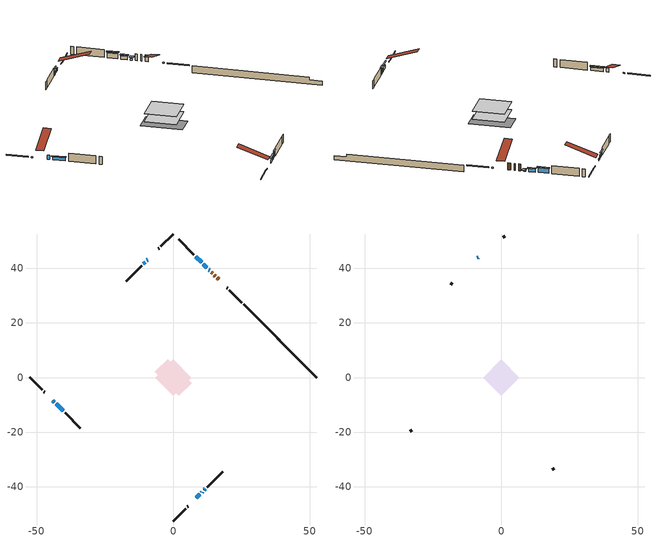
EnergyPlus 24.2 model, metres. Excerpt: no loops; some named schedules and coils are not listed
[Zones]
conditioned space
 floor adiabatic (AdiabaticFloorConstruction): -6.59,0 0,6.59 6.59,0 0,-6.59 z0.79
 floor foundation (Slab1 construction): -6.68,2.03 -2.03,6.68 6.68,-2.03 2.03,-6.68 z-1.27
 wall outside (RimJoist1 construction): 0,-52.5 4.54,-47.96 / -52.5,0 -47.96,-4.54 / 0,52.5 -4.54,47.96 / 25.12,27.38 20.58,31.92 z0.79:1.09
 wall outside (RimJoist2 construction): 5.2,-47.3 5.47,-47.03 / -47.3,-5.2 -47.03,-5.47 / -5.2,47.3 -5.47,47.03 / 19.92,32.58 19.65,32.85 z0.79:1.09
 wall outside (AdiabaticWallConstruction 1): 16.65,35.85 16.03,36.47 / 15.38,37.12 15.08,37.41 / 14.43,38.07 13.98,38.52 z0.79:2.82
 wall outside (AdiabaticWallConstruction): 13.33,39.17 13,39.5 z0.79:1.25; 8.47,-44.03 9.77,-42.73 / -10.26,42.24 -10.91,41.59 / -42.84,-9.65 -40.26,-12.24 z0.79:1.76; -9.34,43.16 -9.61,42.89 / -44.03,-8.47 -43.5,-9 / 10.42,-42.08 10.69,-41.81 z0.79:2.01; 11.34,-41.16 11.74,-40.76 z0.79:2.42; 12.35,40.15 11.05,41.45 z0.79:1.78; 10.4,42.1 8.24,44.26 z0.79:2.31
 wall outside (Wall1 construction): 12.39,-40.11 18.03,-34.47 / -39.6,-12.9 -33.97,-18.53 / -11.57,40.93 -17.2,35.3 / 7.58,44.92 1.95,50.55 z0.79:3.23
 wall foundation (FoundationWall1 construction): 25.77,26.73,-1.27 25.77,26.73,0.79 49.83,2.67,0.79 49.83,2.67,-0.03 52.5,0,-0.03 52.5,0,-1.27
 window (WindowConstruction 5): 13.33,39.17 13,39.5 z0.79:1.25
 window (WindowConstruction 4): 8.47,-44.03 9.76,-42.73 z0.79:1.76
 window (WindowConstruction 7): -9.34,43.15 -9.61,42.89 z0.79:2.01
 window (WindowConstruction 8): -44.03,-8.47 -43.5,-9 z0.79:2.01
 window (WindowConstruction 9): 10.42,-42.08 10.68,-41.81 z0.79:2.01
 window (WindowConstruction 6): 11.34,-41.16 11.74,-40.76 z0.79:2.41
 window (WindowConstruction): 12.35,40.15 11.05,41.45 z0.79:1.78
 window (WindowConstruction 1): 10.4,42.1 8.24,44.26 z0.79:2.31
 window (WindowConstruction 2): -10.26,42.23 -10.91,41.59 z0.79:1.76
 window (WindowConstruction 3): -42.84,-9.65 -40.26,-12.24 z0.79:1.76
 door (Door): 16.64,35.85 16.03,36.47 z0.79:2.82
 door (Door 1): 15.38,37.12 15.08,37.41 z0.79:2.82
 door (Door 2): 14.43,38.07 13.98,38.52 z0.79:2.82
 ceiling adiabatic (AdiabaticFloorConstruction): 0,-6.59 6.59,0 0,6.59 -6.59,0 z0.79
attic - vented
 floor to conditioned space (Floor1 construction Reversed): -6.59,0 0,6.59 6.59,0 0,-6.59 z3.23
 wall outside (AdiabaticWallConstruction): -8.47,44.03 -8.69,43.81 z0.79:1.2
 wall outside (Wall2 construction): 18.68,-33.82 19.32,-33.18 / -33.31,-19.19 -32.67,-19.82 / -17.86,34.64 -18.49,34 / 1.29,51.21 0.66,51.84 z0.79:3.23
 window (WindowConstruction 10): -8.47,44.03 -8.69,43.81 z0.79:1.2
 roof outside (Roof1 construction): 7.81,-44.68,3.23 1.4,-38.26,6.25 -0.3,-39.96,6.25 6.12,-46.38,3.23; -44.68,-7.81,3.23 -38.26,-1.4,6.25 -39.96,0.3,6.25 -46.38,-6.12,3.23; -7.81,44.68,3.23 -1.4,38.26,6.25 0.3,39.96,6.25 -6.12,46.38,3.23; 17.3,35.2,3.23 10.88,28.78,6.25 12.57,27.09,6.25 18.99,33.51,3.23
shading: -8.9,43.6 -8.26,44.24 -8.37,44.34 -9,43.71 z1.49; 12.79,39.71 13.54,38.96 14.4,39.82 13.65,40.57 z1.55; 10.41,-42.09 7.83,-44.67 8.04,-44.88 10.62,-42.3 z2.67; 12.17,-40.33 10.91,-41.59 11.12,-41.8 12.38,-40.54 z3.02; 10.84,41.66 12.56,39.94 13.09,40.48 11.38,42.19 z2.08; 8.03,44.47 10.61,41.89 11.14,42.43 8.57,45.01 z2.61; -11.56,40.94 -9.62,42.88 -9.83,43.09 -11.77,41.15 z2.67; -40.05,-12.45 -43.06,-9.44 -43.49,-9.87 -40.48,-12.88 z2.05
[Building]
Building 1: Terrain=Suburbs
[Site:Location]
Greenwood AP_NS: Latitude {deg}=44.98; Longitude {deg}=-64.92; Time Zone {hr}=-4; Elevation {m}=28; Keep Site Location Information=Yes
[Site:GroundTemperature:Shallow]
3.62696, 1.72046, 1.56778, 2.47251, 6.10451, 9.71958, 12.8537, 14.839, 15.0077, 13.3929, 10.3388, 6.83459
[Site:WaterMainsTemperature]
Calculation Method=Schedule; Temperature Schedule=mains temperature schedule
[Material] Roughness=Rough; Thermal Absorptance=0.9
Name | Thickness {m} | Conductivity {W/m-K} | Density {kg/m3} | Specific Heat {J/kg-K} | Solar Absorptance | Visible Absorptance
asphalt or fiberglass shingles | 0.00635 | 0.162714 | 1121.4 | 1465.45 | 0.4 | 0.4
ceiling loosefill ins | 0.0846667 | 0.0480833 | 16.02 | 1046.75 | 0.7 | 0.7
ceiling stud and cavity | 0.1397 | 1.00423 | 65.682 | 1177.47 | 0.7 | 0.7
concrete 4.0 in. | 0.1016 | 1.803125 | 2242.8 | 837.4 | 0.7 | 0.7
concrete 8.0 in. | 0.2032 | 1.803125 | 2242.8 | 837.4 | 0.7 | 0.7
door material | 0.04445 | 0.188738 | 512.64 | 1214.23 | 0.7 | 0.7
door material 1 | 0.04445 | 0.053851 | 512.64 | 1214.23 | 0.7 | 0.7
door material 2 | 0.04445 | 0.20624 | 512.64 | 1214.23 | 0.7 | 0.7
exterior vertical ins | 0.001163 | 0.029427 | 32.04 | 1214.23 | 0.7 | 0.7
floor covering | 0.0127 | 0.0433444 | 54.468 | 1339.84 | 0.6 | 0.6
floor rigid ins; wall rigid ins | 0.512978 | 0.029427 | 32.04 | 1214.23 | 0.7 | 0.7
floor stud and cavity | 0.1397 | 1.75129 | 37.0049 | 1207.88 | 0.7 | 0.7
furniture material conditioned space 1 | 0.1524 | 0.115458 | 640.8 | 1214.23 | 0.6 | 0.6
gypsum board | 0.0127 | 0.160291 | 801 | 837.4 | 0.6 | 0.6
osb sheathing 0.5 in. | 0.0127 | 0.115458 | 512.64 | 1214.23 | 0.7 | 0.7
osb sheathing 0.75 in. | 0.01905 | 0.115458 | 512.64 | 1214.23 | 0.7 | 0.7
osb sheathing 2.0 in. | 0.0508 | 0.115458 | 512.64 | 1214.23 | 0.7 | 0.7
rim joist rigid ins | 0.051816 | 0.029427 | 32.04 | 1214.23 | 0.7 | 0.7
rim joist stud and cavity | 0.0508 | 0.0371501 | 125.044 | 1163.47 | 0.6 | 0.6
rim joist stud and cavity 1 | 0.0508 | 0.49249 | 125.044 | 1163.47 | 0.6 | 0.6
wall stud and cavity | 0.1397 | 0.871939 | 139.0536 | 1170.24 | 0.7 | 0.7
wall stud and cavity 1 | 0.0889 | 6.1454 | 50.32683 | 1063.81 | 0.6 | 0.6
wall stud and cavity 2 | 0.0889 | 0.380278 | 52.3479 | 1209.89 | 0.7 | 0.7
wall stud and cavity 3 | 0.0889 | 0.391764 | 83.0341 | 1211.67 | 0.7 | 0.7
wood siding | 0.0254 | 0.102417 | 544.68 | 1172.36 | 0.51 | 0.51
wood siding 1 | 0.00254 | 0.102417 | 544.68 | 1172.36 | 0.51 | 0.51
wood siding 2; wood siding 3; wood siding 4 | 0.0254 | 0.102417 | 544.68 | 1172.36 | 0.7 | 0.7
[WindowMaterial:SimpleGlazingSystem]
Name | U-Factor {W/m2-K} | Solar Heat Gain Coefficient
WindowMaterial | 2.67207 | 0.52
WindowMaterial 1 | 2.912814 | 0.65
WindowMaterial 2 | 3.01899 | 0.51
WindowMaterial 3 | 4.88251 | 0.59
WindowMaterial 4 | 2.96903 | 0.62
WindowMaterial 5 | 5.2107 | 0.66
WindowMaterial 6 | 4.51855 | 0.52
[Construction]
AdiabaticFloorConstruction: floor stud and cavity, floor rigid ins, osb sheathing 0.75 in., floor covering
AdiabaticWallConstruction: wood siding 3, wall rigid ins, wall stud and cavity 2, gypsum board
AdiabaticWallConstruction 1: wood siding 4, wall rigid ins, wall stud and cavity 2, gypsum board
Door: door material
Door 1: door material 1
Door 2: door material 2
Floor1 construction Reversed: gypsum board, ceiling stud and cavity, ceiling loosefill ins
FoundationWall1 construction: concrete 8.0 in.
furniture construction conditioned space 1: furniture material conditioned space 1
PartitionWallConstruction: gypsum board, wall stud and cavity 3, gypsum board
RimJoist1 construction: wood siding 2, rim joist rigid ins, osb sheathing 2.0 in., rim joist stud and cavity
RimJoist2 construction: wood siding 2, osb sheathing 2.0 in., rim joist stud and cavity 1
Roof1 construction: asphalt or fiberglass shingles
Slab1 construction: concrete 4.0 in.
Wall1 construction: wood siding, osb sheathing 0.5 in., wall stud and cavity, gypsum board
Wall2 construction: wood siding 1, wall stud and cavity 1
WindowConstruction: WindowMaterial
WindowConstruction 1: WindowMaterial 1
WindowConstruction 10: WindowMaterial 6
WindowConstruction 2; WindowConstruction 3; WindowConstruction 4: WindowMaterial 2
WindowConstruction 5: WindowMaterial 3
WindowConstruction 6: WindowMaterial 4
WindowConstruction 7; WindowConstruction 8; WindowConstruction 9: WindowMaterial 5
[Zone] Multiplier=1; Part of Total Floor Area=Yes
Name | Volume {m3}
attic - vented | 42.6657
conditioned space | 396.3
[Space]
Name | Zone | Volume {m3}
attic - vented 1 | attic - vented | 42.6657
conditioned space 1 | conditioned space | 396.3
[ZoneInfiltration:EffectiveLeakageArea]
infil attic - vented 1: Zone or Space=attic - vented 1; Schedule=Always On Discrete; Effective Air Leakage Area {cm2}=3594.21; Stack Coefficient=0.000380218; Wind Coefficient=1.31746e-05
[ZoneMixing]
whole house fan mix: Zone or Space=attic - vented; Schedule=Always On Continuous; Design Flow Rate Calculation Method=Flow/Zone; Design Flow Rate {m3/s}=0; Source Zone or Space=conditioned space
[SurfaceProperty:ExposedFoundationPerimeter]
Slab1: Exposed Perimeter Calculation Method=TotalExposedPerimeter; Total Exposed Perimeter {m}=37.795
[InternalMass] Zone or ZoneList=conditioned space; Space or SpaceList=conditioned space 1
Name | Construction | Surface Area {m2}
furniture mass conditioned space 1 | furniture construction conditioned space 1 | 67.1639
partition wall mass | PartitionWallConstruction | 167.91
[Lights]
interior lighting: Zone or ZoneList or Space or SpaceList=conditioned space 1; Schedule=interior lighting schedule; Design Level Calculation Method=LightingLevel; Lighting Level {W}=343.2; Return Air Fraction=0; Fraction Radiant=0.6; Fraction Visible=0.2; Fraction Replaceable=1
[People]
occupants: Zone or ZoneList or Space or SpaceList=conditioned space 1; Number of People Schedule=occupants schedule; Number of People Calculation Method=People; Number of People=3; Fraction Radiant=0.314171; Sensible Heat Fraction=0.56303; Activity Level Schedule=occupants activity schedule; Carbon Dioxide Generation Rate {m3/s-W}=0; Enable ASHRAE 55 Comfort Warnings=No; Mean Radiant Temperature Calculation Type=EnclosureAveraged
[ElectricEquipment] Zone or ZoneList or Space or SpaceList=conditioned space 1; Design Level Calculation Method=EquipmentLevel
Name | Schedule | Design Level {W} | Fraction Latent | Fraction Radiant | Fraction Lost
clothes dryer | clothes dryer schedule | 140.772 | 0.015 | 0.081 | 0.85
clothes washer | clothes washer schedule | 32.1985 | 0.03 | 0.162 | 0.7
cooking range | cooking range schedule | 215.147 | 0.08 | 0.432 | 0.2
dishwasher | dishwasher schedule | 66.8632 | 0.3 | 0.18 | 0.4
fridge | fridge schedule | 72.9452 | 0 | 0.6 | 0
mech vent bath fan 0 | mech vent bath fan 0 schedule | 50.2 | 0 | 0 | 1
mech vent house fan | mech vent house fan schedule | 0 | 0 | 0 | 1
mech vent house fan cfis | mech vent house fan cfis schedule | 0 | 0 | 0 | 0
misc plug loads | misc plug loads schedule | 494.7 | 0.045 | 0.513 | 0.1
whole house fan | Always On Discrete | 0 | 0 | 0 | 1
[OtherEquipment] Zone or ZoneList or Space or SpaceList=conditioned space 1; Design Level Calculation Method=EquipmentLevel
Name | Fuel Type | Schedule | Design Level {W} | Fraction Latent | Fraction Radiant | Fraction Lost
clothes dryer 1 | Electricity | clothes dryer schedule | 0 | 0.015 | 0.081 | 0.85
cooking range 1 | Electricity | cooking range schedule | 0 | 0.08 | 0.432 | 0.2
general water use latent | None | general water use schedule | 62.594 | 1 | 0 | 0
general water use sensible | None | general water use schedule | -61.6891 | 0 | 0.6 | 0
mech vent house fan latent load | None | Always On Discrete | 0 | 1 | 0 | 0
mech vent house fan sensible load | None | Always On Discrete | 0 | 0 | 0 | 0
water heater energy adjustment1 | Electricity | Always On Discrete | 0.01 | 0 | 0 | 1
[ZoneInfiltration:DesignFlowRate] Zone or ZoneList or Space or SpaceList=conditioned space 1; Schedule=Always On Discrete; Design Flow Rate Calculation Method=Flow/Zone; Design Flow Rate {m3/s}=0
infil flow; natural vent flow; whole house fan flow
[ZoneControl:Thermostat]
conditioned space Thermostat: Zone or ZoneList=conditioned space; Control Type Schedule=conditioned space Thermostat Schedule; Control 1=conditioned space temperature setpoint; Temperature Difference Between Cutout And Setpoint {deltaC}=0
[ThermostatSetpoint:DualSetpoint]
conditioned space temperature setpoint: Heating Setpoint Temperature Schedule=heating setpoint; Cooling Setpoint Temperature Schedule=cooling setpoint
[AirLoopHVAC:UnitarySystem]
unit heater unitary system: Control Type=Load; Controlling Zone or Thermostat Location=conditioned space; Dehumidification Control Type=None; Availability Schedule=Always On Discrete; Supply Fan=unit heater supply fan; Fan Placement=BlowThrough; Supply Air Fan Operating Mode Schedule=unit heater auto fan schedule; Heating Coil=unit heater htg coil; DX Heating Coil Sizing Ratio=1; Use DOAS DX Cooling Coil=No; Minimum Supply Air Temperature {C}=2; Latent Load Control=SensibleOnlyLoadControl; Cooling Supply Air Flow Rate Method=None; Heating Supply Air Flow Rate Method=SupplyAirFlowRate; Heating Supply Air Flow Rate {m3/s}=0.77069; No Load Supply Air Flow Rate Method=SupplyAirFlowRate; No Load Supply Air Flow Rate {m3/s}=0; No Load Supply Air Flow Rate Control Set To Low Speed=Yes; Maximum Supply Air Temperature {C}=48.8889; Maximum Outdoor Dry-Bulb Temperature for Supplemental Heater Operation {C}=21; Ancillary On-Cycle Electric Power {W}=0; Ancillary Off-Cycle Electric Power {W}=0
[Zone equipment]
conditioned space: unit heater unitary system
[Foundation:Kiva]
Foundation Kiva 1: Initial Indoor Air Temperature {C}=18; Wall Height Above Grade {m}=0.789981; Wall Depth Below Slab {m}=0.2032; Custom Block Material Name 1=exterior vertical ins; Custom Block Depth 1 {m}=2.05999; Custom Block X Position 1 {m}=0.2032; Custom Block Z Position 1 {m}=0
[Foundation:Kiva:Settings]
Soil Conductivity {W/m-K}=0.849921; Soil Density {kg/m3}=1842.3; Soil Specific Heat {J/kg-K}=418.7; Ground Solar Absorptivity=0.9; Ground Thermal Absorptivity=0.9; Ground Surface Roughness {m}=0.03; Far-Field Width {m}=40; Deep-Ground Boundary Condition=ZeroFlux; Deep-Ground Depth {m}=40; Minimum Cell Dimension {m}=0.2; Maximum Cell Growth Coefficient=3; Simulation Timestep=Timestep
[Exterior:Lights]
exterior lighting: Schedule=exterior lighting schedule; Design Level {W}=75.6
[EnergyManagementSystem:Sensor] Output:Variable or Output:Meter Index Key=conditioned space
Name | Output:Variable or Output:Meter
conditioned_space_clg_unmet_s | Zone Cooling Setpoint Not Met Time
conditioned_space_htg_unmet_s | Zone Heating Setpoint Not Met Time
fridge_tin_s; tin_s; tin_s_1 | Zone Mean Air Temperature
tout_s | Zone Outdoor Air Drybulb Temperature
win_s | Zone Air Humidity Ratio
[Schedule:Constant]
Name | Hourly Value
Always On Continuous; mech vent house fan schedule; mech vent house fan cfis schedule; Always On Discrete | 1
occupants activity schedule | 117.228
fridge schedule; unit heater auto fan schedule | 0
[Schedule:Week:Daily]
interior lighting schedule Week Rule - Jan1-Jan27: interior lighting schedule day, interior lighting schedule day, interior lighting schedule day, interior lighting schedule day, interior lighting schedule day, interior lighting schedule day, interior lighting schedule day, interior lighting schedule default day, interior lighting schedule default day, interior lighting schedule default day, interior lighting schedule default day, interior lighting schedule default day
interior lighting schedule Week Rule - Jan28-Feb3: interior lighting schedule day, interior lighting schedule day, interior lighting schedule day, interior lighting schedule day, interior lighting schedule day 1, interior lighting schedule day 1, interior lighting schedule day 1, interior lighting schedule default day, interior lighting schedule default day, interior lighting schedule default day, interior lighting schedule default day, interior lighting schedule default day
interior lighting schedule Week Rule - Feb4-Feb24: interior lighting schedule day 1, interior lighting schedule day 1, interior lighting schedule day 1, interior lighting schedule day 1, interior lighting schedule day 1, interior lighting schedule day 1, interior lighting schedule day 1, interior lighting schedule default day, interior lighting schedule default day, interior lighting schedule default day, interior lighting schedule default day, interior lighting schedule default day
interior lighting schedule Week Rule - Feb25-Mar3: interior lighting schedule day 1, interior lighting schedule day 1, interior lighting schedule day 1, interior lighting schedule day 1, interior lighting schedule day 2, interior lighting schedule day 2, interior lighting schedule day 2, interior lighting schedule default day, interior lighting schedule default day, interior lighting schedule default day, interior lighting schedule default day, interior lighting schedule default day
interior lighting schedule Week Rule - Mar4-Mar31: interior lighting schedule day 2, interior lighting schedule day 2, interior lighting schedule day 2, interior lighting schedule day 2, interior lighting schedule day 2, interior lighting schedule day 2, interior lighting schedule day 2, interior lighting schedule default day, interior lighting schedule default day, interior lighting schedule default day, interior lighting schedule default day, interior lighting schedule default day
interior lighting schedule Week Rule - Apr1-Apr28: interior lighting schedule day 3, interior lighting schedule day 3, interior lighting schedule day 3, interior lighting schedule day 3, interior lighting schedule day 3, interior lighting schedule day 3, interior lighting schedule day 3, interior lighting schedule default day, interior lighting schedule default day, interior lighting schedule default day, interior lighting schedule default day, interior lighting schedule default day
interior lighting schedule Week Rule - Apr29-May5: interior lighting schedule day 3, interior lighting schedule day 3, interior lighting schedule day 4, interior lighting schedule day 4, interior lighting schedule day 4, interior lighting schedule day 4, interior lighting schedule day 4, interior lighting schedule default day, interior lighting schedule default day, interior lighting schedule default day, interior lighting schedule default day, interior lighting schedule default day
interior lighting schedule Week Rule - May6-May26: interior lighting schedule day 4, interior lighting schedule day 4, interior lighting schedule day 4, interior lighting schedule day 4, interior lighting schedule day 4, interior lighting schedule day 4, interior lighting schedule day 4, interior lighting schedule default day, interior lighting schedule default day, interior lighting schedule default day, interior lighting schedule default day, interior lighting schedule default day
interior lighting schedule Week Rule - May27-Jun2: interior lighting schedule day 4, interior lighting schedule day 4, interior lighting schedule day 4, interior lighting schedule day 4, interior lighting schedule day 4, interior lighting schedule day 5, interior lighting schedule day 5, interior lighting schedule default day, interior lighting schedule default day, interior lighting schedule default day, interior lighting schedule default day, interior lighting schedule default day
interior lighting schedule Week Rule - Jun3-Jun30: interior lighting schedule day 5, interior lighting schedule day 5, interior lighting schedule day 5, interior lighting schedule day 5, interior lighting schedule day 5, interior lighting schedule day 5, interior lighting schedule day 5, interior lighting schedule default day, interior lighting schedule default day, interior lighting schedule default day, interior lighting schedule default day, interior lighting schedule default day
interior lighting schedule Week Rule - Jul1-Jul28: interior lighting schedule day 6, interior lighting schedule day 6, interior lighting schedule day 6, interior lighting schedule day 6, interior lighting schedule day 6, interior lighting schedule day 6, interior lighting schedule day 6, interior lighting schedule default day, interior lighting schedule default day, interior lighting schedule default day, interior lighting schedule default day, interior lighting schedule default day
interior lighting schedule Week Rule - Jul29-Aug4: interior lighting schedule day 6, interior lighting schedule day 6, interior lighting schedule day 6, interior lighting schedule day 7, interior lighting schedule day 7, interior lighting schedule day 7, interior lighting schedule day 7, interior lighting schedule default day, interior lighting schedule default day, interior lighting schedule default day, interior lighting schedule default day, interior lighting schedule default day
interior lighting schedule Week Rule - Aug5-Aug25: interior lighting schedule day 7, interior lighting schedule day 7, interior lighting schedule day 7, interior lighting schedule day 7, interior lighting schedule day 7, interior lighting schedule day 7, interior lighting schedule day 7, interior lighting schedule default day, interior lighting schedule default day, interior lighting schedule default day, interior lighting schedule default day, interior lighting schedule default day
interior lighting schedule Week Rule - Aug26-Sep1: interior lighting schedule day 7, interior lighting schedule day 7, interior lighting schedule day 7, interior lighting schedule day 7, interior lighting schedule day 7, interior lighting schedule day 7, interior lighting schedule day 8, interior lighting schedule default day, interior lighting schedule default day, interior lighting schedule default day, interior lighting schedule default day, interior lighting schedule default day
interior lighting schedule Week Rule - Sep2-Sep29: interior lighting schedule day 8, interior lighting schedule day 8, interior lighting schedule day 8, interior lighting schedule day 8, interior lighting schedule day 8, interior lighting schedule day 8, interior lighting schedule day 8, interior lighting schedule default day, interior lighting schedule default day, interior lighting schedule default day, interior lighting schedule default day, interior lighting schedule default day
interior lighting schedule Week Rule - Sep30-Oct6: interior lighting schedule day 8, interior lighting schedule day 9, interior lighting schedule day 9, interior lighting schedule day 9, interior lighting schedule day 9, interior lighting schedule day 9, interior lighting schedule day 9, interior lighting schedule default day, interior lighting schedule default day, interior lighting schedule default day, interior lighting schedule default day, interior lighting schedule default day
interior lighting schedule Week Rule - Oct7-Oct27: interior lighting schedule day 9, interior lighting schedule day 9, interior lighting schedule day 9, interior lighting schedule day 9, interior lighting schedule day 9, interior lighting schedule day 9, interior lighting schedule day 9, interior lighting schedule default day, interior lighting schedule default day, interior lighting schedule default day, interior lighting schedule default day, interior lighting schedule default day
interior lighting schedule Week Rule - Oct28-Nov3: interior lighting schedule day 9, interior lighting schedule day 9, interior lighting schedule day 9, interior lighting schedule day 9, interior lighting schedule day 10, interior lighting schedule day 10, interior lighting schedule day 10, interior lighting schedule default day, interior lighting schedule default day, interior lighting schedule default day, interior lighting schedule default day, interior lighting schedule default day
interior lighting schedule Week Rule - Nov4-Nov24: interior lighting schedule day 10, interior lighting schedule day 10, interior lighting schedule day 10, interior lighting schedule day 10, interior lighting schedule day 10, interior lighting schedule day 10, interior lighting schedule day 10, interior lighting schedule default day, interior lighting schedule default day, interior lighting schedule default day, interior lighting schedule default day, interior lighting schedule default day
interior lighting schedule Week Rule - Nov25-Dec1: interior lighting schedule day 10, interior lighting schedule day 10, interior lighting schedule day 10, interior lighting schedule day 10, interior lighting schedule day 10, interior lighting schedule day 10, interior lighting schedule day 11, interior lighting schedule default day, interior lighting schedule default day, interior lighting schedule default day, interior lighting schedule default day, interior lighting schedule default day
interior lighting schedule Week Rule - Dec2-Dec31: interior lighting schedule day 11, interior lighting schedule day 11, interior lighting schedule day 11, interior lighting schedule day 11, interior lighting schedule day 11, interior lighting schedule day 11, interior lighting schedule day 11, interior lighting schedule default day, interior lighting schedule default day, interior lighting schedule default day, interior lighting schedule default day, interior lighting schedule default day
occupants schedule Week Rule - Jan1-Dec31: occupants schedule day, occupants schedule day, occupants schedule day, occupants schedule day, occupants schedule day, occupants schedule day, occupants schedule day, occupants schedule default day, occupants schedule default day, occupants schedule default day, occupants schedule default day, occupants schedule default day
clothes dryer schedule Week Rule - Jan1-Dec31: clothes dryer schedule day, clothes dryer schedule day, clothes dryer schedule day, clothes dryer schedule day, clothes dryer schedule day, clothes dryer schedule day, clothes dryer schedule day, clothes dryer schedule default day, clothes dryer schedule default day, clothes dryer schedule default day, clothes dryer schedule default day, clothes dryer schedule default day
clothes washer schedule Week Rule - Jan1-Dec31: clothes washer schedule day, clothes washer schedule day, clothes washer schedule day, clothes washer schedule day, clothes washer schedule day, clothes washer schedule day, clothes washer schedule day, clothes washer schedule default day, clothes washer schedule default day, clothes washer schedule default day, clothes washer schedule default day, clothes washer schedule default day
cooking range schedule Week Rule - Jan1-Dec31: cooking range schedule day, cooking range schedule day, cooking range schedule day, cooking range schedule day, cooking range schedule day, cooking range schedule day, cooking range schedule day, cooking range schedule default day, cooking range schedule default day, cooking range schedule default day, cooking range schedule default day, cooking range schedule default day
dishwasher schedule Week Rule - Jan1-Dec31: dishwasher schedule day, dishwasher schedule day, dishwasher schedule day, dishwasher schedule day, dishwasher schedule day, dishwasher schedule day, dishwasher schedule day, dishwasher schedule default day, dishwasher schedule default day, dishwasher schedule default day, dishwasher schedule default day, dishwasher schedule default day
mech vent bath fan 0 schedule Week Rule - Jan1-Dec31: mech vent bath fan 0 schedule day, mech vent bath fan 0 schedule day, mech vent bath fan 0 schedule day, mech vent bath fan 0 schedule day, mech vent bath fan 0 schedule day, mech vent bath fan 0 schedule day, mech vent bath fan 0 schedule day, mech vent bath fan 0 schedule default day, mech vent bath fan 0 schedule default day, mech vent bath fan 0 schedule default day, mech vent bath fan 0 schedule default day, mech vent bath fan 0 schedule default day
misc plug loads schedule Week Rule - Jan1-Dec31: misc plug loads schedule day, misc plug loads schedule day, misc plug loads schedule day, misc plug loads schedule day, misc plug loads schedule day, misc plug loads schedule day, misc plug loads schedule day, misc plug loads schedule default day, misc plug loads schedule default day, misc plug loads schedule default day, misc plug loads schedule default day, misc plug loads schedule default day
general water use schedule Week Rule - Jan1-Dec31: general water use schedule day, general water use schedule day, general water use schedule day, general water use schedule day, general water use schedule day, general water use schedule day, general water use schedule day, general water use schedule default day, general water use schedule default day, general water use schedule default day, general water use schedule default day, general water use schedule default day
exterior lighting schedule Week Rule - Jan1-Jan27: exterior lighting schedule day, exterior lighting schedule day, exterior lighting schedule day, exterior lighting schedule day, exterior lighting schedule day, exterior lighting schedule day, exterior lighting schedule day, exterior lighting schedule default day, exterior lighting schedule default day, exterior lighting schedule default day, exterior lighting schedule default day, exterior lighting schedule default day
exterior lighting schedule Week Rule - Jan28-Feb3: exterior lighting schedule day, exterior lighting schedule day, exterior lighting schedule day, exterior lighting schedule day, exterior lighting schedule day 1, exterior lighting schedule day 1, exterior lighting schedule day 1, exterior lighting schedule default day, exterior lighting schedule default day, exterior lighting schedule default day, exterior lighting schedule default day, exterior lighting schedule default day
exterior lighting schedule Week Rule - Feb4-Feb24: exterior lighting schedule day 1, exterior lighting schedule day 1, exterior lighting schedule day 1, exterior lighting schedule day 1, exterior lighting schedule day 1, exterior lighting schedule day 1, exterior lighting schedule day 1, exterior lighting schedule default day, exterior lighting schedule default day, exterior lighting schedule default day, exterior lighting schedule default day, exterior lighting schedule default day
exterior lighting schedule Week Rule - Feb25-Mar3: exterior lighting schedule day 1, exterior lighting schedule day 1, exterior lighting schedule day 1, exterior lighting schedule day 1, exterior lighting schedule day 2, exterior lighting schedule day 2, exterior lighting schedule day 2, exterior lighting schedule default day, exterior lighting schedule default day, exterior lighting schedule default day, exterior lighting schedule default day, exterior lighting schedule default day
exterior lighting schedule Week Rule - Mar4-Mar31: exterior lighting schedule day 2, exterior lighting schedule day 2, exterior lighting schedule day 2, exterior lighting schedule day 2, exterior lighting schedule day 2, exterior lighting schedule day 2, exterior lighting schedule day 2, exterior lighting schedule default day, exterior lighting schedule default day, exterior lighting schedule default day, exterior lighting schedule default day, exterior lighting schedule default day
exterior lighting schedule Week Rule - Apr1-Apr28: exterior lighting schedule day 3, exterior lighting schedule day 3, exterior lighting schedule day 3, exterior lighting schedule day 3, exterior lighting schedule day 3, exterior lighting schedule day 3, exterior lighting schedule day 3, exterior lighting schedule default day, exterior lighting schedule default day, exterior lighting schedule default day, exterior lighting schedule default day, exterior lighting schedule default day
exterior lighting schedule Week Rule - Apr29-May5: exterior lighting schedule day 3, exterior lighting schedule day 3, exterior lighting schedule day 4, exterior lighting schedule day 4, exterior lighting schedule day 4, exterior lighting schedule day 4, exterior lighting schedule day 4, exterior lighting schedule default day, exterior lighting schedule default day, exterior lighting schedule default day, exterior lighting schedule default day, exterior lighting schedule default day
exterior lighting schedule Week Rule - May6-May26: exterior lighting schedule day 4, exterior lighting schedule day 4, exterior lighting schedule day 4, exterior lighting schedule day 4, exterior lighting schedule day 4, exterior lighting schedule day 4, exterior lighting schedule day 4, exterior lighting schedule default day, exterior lighting schedule default day, exterior lighting schedule default day, exterior lighting schedule default day, exterior lighting schedule default day
exterior lighting schedule Week Rule - May27-Jun2: exterior lighting schedule day 4, exterior lighting schedule day 4, exterior lighting schedule day 4, exterior lighting schedule day 4, exterior lighting schedule day 4, exterior lighting schedule day 5, exterior lighting schedule day 5, exterior lighting schedule default day, exterior lighting schedule default day, exterior lighting schedule default day, exterior lighting schedule default day, exterior lighting schedule default day
exterior lighting schedule Week Rule - Jun3-Jun30: exterior lighting schedule day 5, exterior lighting schedule day 5, exterior lighting schedule day 5, exterior lighting schedule day 5, exterior lighting schedule day 5, exterior lighting schedule day 5, exterior lighting schedule day 5, exterior lighting schedule default day, exterior lighting schedule default day, exterior lighting schedule default day, exterior lighting schedule default day, exterior lighting schedule default day
exterior lighting schedule Week Rule - Jul1-Jul28: exterior lighting schedule day 6, exterior lighting schedule day 6, exterior lighting schedule day 6, exterior lighting schedule day 6, exterior lighting schedule day 6, exterior lighting schedule day 6, exterior lighting schedule day 6, exterior lighting schedule default day, exterior lighting schedule default day, exterior lighting schedule default day, exterior lighting schedule default day, exterior lighting schedule default day
exterior lighting schedule Week Rule - Jul29-Aug4: exterior lighting schedule day 6, exterior lighting schedule day 6, exterior lighting schedule day 6, exterior lighting schedule day 7, exterior lighting schedule day 7, exterior lighting schedule day 7, exterior lighting schedule day 7, exterior lighting schedule default day, exterior lighting schedule default day, exterior lighting schedule default day, exterior lighting schedule default day, exterior lighting schedule default day
exterior lighting schedule Week Rule - Aug5-Aug25: exterior lighting schedule day 7, exterior lighting schedule day 7, exterior lighting schedule day 7, exterior lighting schedule day 7, exterior lighting schedule day 7, exterior lighting schedule day 7, exterior lighting schedule day 7, exterior lighting schedule default day, exterior lighting schedule default day, exterior lighting schedule default day, exterior lighting schedule default day, exterior lighting schedule default day
exterior lighting schedule Week Rule - Aug26-Sep1: exterior lighting schedule day 7, exterior lighting schedule day 7, exterior lighting schedule day 7, exterior lighting schedule day 7, exterior lighting schedule day 7, exterior lighting schedule day 7, exterior lighting schedule day 8, exterior lighting schedule default day, exterior lighting schedule default day, exterior lighting schedule default day, exterior lighting schedule default day, exterior lighting schedule default day
exterior lighting schedule Week Rule - Sep2-Sep29: exterior lighting schedule day 8, exterior lighting schedule day 8, exterior lighting schedule day 8, exterior lighting schedule day 8, exterior lighting schedule day 8, exterior lighting schedule day 8, exterior lighting schedule day 8, exterior lighting schedule default day, exterior lighting schedule default day, exterior lighting schedule default day, exterior lighting schedule default day, exterior lighting schedule default day
exterior lighting schedule Week Rule - Sep30-Oct6: exterior lighting schedule day 8, exterior lighting schedule day 9, exterior lighting schedule day 9, exterior lighting schedule day 9, exterior lighting schedule day 9, exterior lighting schedule day 9, exterior lighting schedule day 9, exterior lighting schedule default day, exterior lighting schedule default day, exterior lighting schedule default day, exterior lighting schedule default day, exterior lighting schedule default day
[Schedule:Year]
interior lighting schedule: interior lighting schedule Week Rule - Jan1-Jan27, 1, 1, 1, 27, interior lighting schedule Week Rule - Jan28-Feb3, 1, 28, 2, 3, interior lighting schedule Week Rule - Feb4-Feb24, 2, 4, 2, 24, interior lighting schedule Week Rule - Feb25-Mar3, 2, 25, 3, 3, interior lighting schedule Week Rule - Mar4-Mar31, 3, 4, 3, 31, interior lighting schedule Week Rule - Apr1-Apr28, 4, 1, 4, 28, interior lighting schedule Week Rule - Apr29-May5, 4, 29, 5, 5, interior lighting schedule Week Rule - May6-May26, 5, 6, 5, 26, interior lighting schedule Week Rule - May27-Jun2, 5, 27, 6, 2, interior lighting schedule Week Rule - Jun3-Jun30, 6, 3, 6, 30, interior lighting schedule Week Rule - Jul1-Jul28, 7, 1, 7, 28, interior lighting schedule Week Rule - Jul29-Aug4, 7, 29, 8, 4, interior lighting schedule Week Rule - Aug5-Aug25, 8, 5, 8, 25, interior lighting schedule Week Rule - Aug26-Sep1, 8, 26, 9, 1, interior lighting schedule Week Rule - Sep2-Sep29, 9, 2, 9, 29, interior lighting schedule Week Rule - Sep30-Oct6, 9, 30, 10, 6, interior lighting schedule Week Rule - Oct7-Oct27, 10, 7, 10, 27, interior lighting schedule Week Rule - Oct28-Nov3, 10, 28, 11, 3, interior lighting schedule Week Rule - Nov4-Nov24, 11, 4, 11, 24, interior lighting schedule Week Rule - Nov25-Dec1, 11, 25, 12, 1, interior lighting schedule Week Rule - Dec2-Dec31, 12, 2, 12, 31
occupants schedule: occupants schedule Week Rule - Jan1-Dec31, 1, 1, 12, 31
clothes dryer schedule: clothes dryer schedule Week Rule - Jan1-Dec31, 1, 1, 12, 31
clothes washer schedule: clothes washer schedule Week Rule - Jan1-Dec31, 1, 1, 12, 31
cooking range schedule: cooking range schedule Week Rule - Jan1-Dec31, 1, 1, 12, 31
dishwasher schedule: dishwasher schedule Week Rule - Jan1-Dec31, 1, 1, 12, 31
mech vent bath fan 0 schedule: mech vent bath fan 0 schedule Week Rule - Jan1-Dec31, 1, 1, 12, 31
misc plug loads schedule: misc plug loads schedule Week Rule - Jan1-Dec31, 1, 1, 12, 31
general water use schedule: general water use schedule Week Rule - Jan1-Dec31, 1, 1, 12, 31
exterior lighting schedule: exterior lighting schedule Week Rule - Jan1-Jan27, 1, 1, 1, 27, exterior lighting schedule Week Rule - Jan28-Feb3, 1, 28, 2, 3, exterior lighting schedule Week Rule - Feb4-Feb24, 2, 4, 2, 24, exterior lighting schedule Week Rule - Feb25-Mar3, 2, 25, 3, 3, exterior lighting schedule Week Rule - Mar4-Mar31, 3, 4, 3, 31, exterior lighting schedule Week Rule - Apr1-Apr28, 4, 1, 4, 28, exterior lighting schedule Week Rule - Apr29-May5, 4, 29, 5, 5, exterior lighting schedule Week Rule - May6-May26, 5, 6, 5, 26, exterior lighting schedule Week Rule - May27-Jun2, 5, 27, 6, 2, exterior lighting schedule Week Rule - Jun3-Jun30, 6, 3, 6, 30, exterior lighting schedule Week Rule - Jul1-Jul28, 7, 1, 7, 28, exterior lighting schedule Week Rule - Jul29-Aug4, 7, 29, 8, 4, exterior lighting schedule Week Rule - Aug5-Aug25, 8, 5, 8, 25, exterior lighting schedule Week Rule - Aug26-Sep1, 8, 26, 9, 1, exterior lighting schedule Week Rule - Sep2-Sep29, 9, 2, 9, 29, exterior lighting schedule Week Rule - Sep30-Oct6, 9, 30, 10, 6, exterior lighting schedule Week Rule - Oct7-Oct27, 10, 7, 10, 27, exterior lighting schedule Week Rule - Oct28-Nov3, 10, 28, 11, 3, exterior lighting schedule Week Rule - Nov4-Nov24, 11, 4, 11, 24, exterior lighting schedule Week Rule - Nov25-Dec1, 11, 25, 12, 1, exterior lighting schedule Week Rule - Dec2-Dec31, 12, 2, 12, 31
[Schedule:Compact]
conditioned space Thermostat Schedule: Through: 12/31, For: AllDays, Until: 24:00, 4
mains temperature schedule: Through: 01/01, For: AllDays, Until: 24:00, 7.74778, Through: 01/02, For: AllDays, Until: 24:00, 7.68278, Through: 01/03, For: AllDays, Until: 24:00, 7.61944, Through: 01/04, For: AllDays, Until: 24:00, 7.55667, Through: 01/05, For: AllDays, Until: 24:00, 7.495, Through: 01/06, For: AllDays, Until: 24:00, 7.435, Through: 01/07, For: AllDays, Until: 24:00, 7.37556, Through: 01/08, For: AllDays, Until: 24:00, 7.31778, Through: 01/09, For: AllDays, Until: 24:00, 7.26111, Through: 01/10, For: AllDays, Until: 24:00, 7.20556, Through: 01/11, For: AllDays, Until: 24:00, 7.15111, Through: 01/12, For: AllDays, Until: 24:00, 7.09833, Through: 01/13, For: AllDays, Until: 24:00, 7.04667, Through: 01/14, For: AllDays, Until: 24:00, 6.99667, Through: 01/15, For: AllDays, Until: 24:00, 6.94722, Through: 01/16, For: AllDays, Until: 24:00, 6.9, Through: 01/17, For: AllDays, Until: 24:00, 6.85333, Through: 01/18, For: AllDays, Until: 24:00, 6.80833, Through: 01/19, For: AllDays, Until: 24:00, 6.765, Through: 01/20, For: AllDays, Until: 24:00, 6.72278, Through: 01/21, For: AllDays, Until: 24:00, 6.68167, Through: 01/22, For: AllDays, Until: 24:00, 6.64278, Through: 01/23, For: AllDays, Until: 24:00, 6.60444, Through: 01/24, For: AllDays, Until: 24:00, 6.56778, Through: 01/25, For: AllDays, Until: 24:00, 6.53278, Through: 01/26, For: AllDays, Until: 24:00, 6.49944, Through: 01/27, For: AllDays, Until: 24:00, 6.46722, Through: 01/28, For: AllDays, Until: 24:00, 6.43667, Through: 01/29, For: AllDays, Until: 24:00, 6.40722, Through: 01/30, For: AllDays, Until: 24:00, 6.37944, Through: 01/31, For: AllDays, Until: 24:00, 6.35333, Through: 02/01, For: AllDays, Until: 24:00, 6.32889, Through: 02/02, For: AllDays, Until: 24:00, 6.30556, Through: 02/03, For: AllDays, Until: 24:00, 6.28389, Through: 02/04, For: AllDays, Until: 24:00, 6.26389, Through: 02/05, For: AllDays, Until: 24:00, 6.24556, Through: 02/06, For: AllDays, Until: 24:00, 6.22833, Through: 02/07, For: AllDays, Until: 24:00, 6.21278, Through: 02/08, For: AllDays, Until: 24:00, 6.19889, Through: 02/09, For: AllDays, Until: 24:00, 6.18667, Through: 02/10, For: AllDays, Until: 24:00, 6.17611, Through: 02/11, For: AllDays, Until: 24:00, 6.16667, Through: 02/12, For: AllDays, Until: 24:00, 6.15889, Through: 02/13, For: AllDays, Until: 24:00, 6.15278, Through: 02/14, For: AllDays, Until: 24:00, 6.14833, Through: 02/15, For: AllDays, Until: 24:00, 6.14556, Through: 02/16, For: AllDays, Until: 24:00, 6.14389, Through: 02/17, For: AllDays, Until: 24:00, 6.14444, Through: 02/18, For: AllDays, Until: 24:00, 6.14611, Through: 02/19, For: AllDays, Until: 24:00, 6.14944, Through: 02/20, For: AllDays, Until: 24:00, 6.15444, Through: 02/21, For: AllDays, Until: 24:00, 6.16056, Through: 02/22, For: AllDays, Until: 24:00, 6.16889, Through: 02/23, For: AllDays, Until: 24:00, 6.17833, Through: 02/24, For: AllDays, Until: 24:00, 6.18944, Through: 02/25, For: AllDays, Until: 24:00, 6.20222, Through: 02/26, For: AllDays, Until: 24:00, 6.21667, Through: 02/27, For: AllDays, Until: 24:00, 6.23222, Through: 02/28, For: AllDays, Until: 24:00, 6.25, Through: 03/01, For: AllDays, Until: 24:00, 6.26889, Through: 03/02, For: AllDays, Until: 24:00, 6.28889, Through: 03/03, For: AllDays, Until: 24:00, 6.31111, Through: 03/04, For: AllDays, Until: 24:00, 6.33444, Through: 03/05, For: AllDays, Until: 24:00, 6.35944, Through: 03/06, For: AllDays, Until: 24:00, 6.38611, Through: 03/07, For: AllDays, Until: 24:00, 6.41444, Through: 03/08, For: AllDays, Until: 24:00, 6.44389, Through: 03/09, For: AllDays, Until: 24:00, 6.475, Through: 03/10, For: AllDays, Until: 24:00, 6.50722, Through: 03/11, For: AllDays, Until: 24:00, 6.54111, Through: 03/12, For: AllDays, Until: 24:00, 6.57667, Through: 03/13, For: AllDays, Until: 24:00, 6.61333, Through: 03/14, For: AllDays, Until: 24:00, 6.65167, Through: 03/15, For: AllDays, Until: 24:00, 6.69167, Through: 03/16, For: AllDays, Until: 24:00, 6.73278, Through: 03/17, For: AllDays, Until: 24:00, 6.77556, Through: 03/18, For: AllDays, Until: 24:00, 6.81944, Through: 03/19, For: AllDays, Until: 24:00, 6.86444, Through: 03/20, For: AllDays, Until: 24:00, 6.91111, Through: 03/21, For: AllDays, Until: 24:00, 6.95889, Through: 03/22, For: AllDays, Until: 24:00, 7.00833, Through: 03/23, For: AllDays, Until: 24:00, 7.05889, Through: 03/24, For: AllDays, Until: 24:00, 7.11111, Through: 03/25, For: AllDays, Until: 24:00, 7.16444, Through: 03/26, For: AllDays, Until: 24:00, 7.21889, Through: 03/27, For: AllDays, Until: 24:00, 7.27444, Through: 03/28, For: AllDays, Until: 24:00, 7.33167, Through: 03/29, For: AllDays, Until: 24:00, 7.39, Through: 03/30, For: AllDays, Until: 24:00, 7.44944, Through: 03/31, For: AllDays, Until: 24:00, 7.51, Through: 04/01, For: AllDays, Until: 24:00, 7.57167, Through: 04/02, For: AllDays, Until: 24:00, 7.63444, Through: 04/03, For: AllDays, Until: 24:00, 7.69833, Through: 04/04, For: AllDays, Until: 24:00, 7.76389, Through: 04/05, For: AllDays, Until: 24:00, 7.83, Through: 04/06, For: AllDays, Until: 24:00, 7.89722, Through: 04/07, For: AllDays, Until: 24:00, 7.96556, Through: 04/08, For: AllDays, Until: 24:00, 8.035, Through: 04/09, For: AllDays, Until: 24:00, 8.10556, Through: 04/10, For: AllDays, Until: 24:00, 8.17722, Through: 04/11, For: AllDays, Until: 24:00, 8.24944, Through: 04/12, For: AllDays, Until: 24:00, 8.32278, Through: 04/13, For: AllDays, Until: 24:00, 8.39722, Through: 04/14, For: AllDays, Until: 24:00, 8.47222, Through: 04/15, For: AllDays, Until: 24:00, 8.54833, Through: 04/16, For: AllDays, Until: 24:00, 8.62556, Through: 04/17, For: AllDays, Until: 24:00, 8.70333, Through: 04/18, For: AllDays, Until: 24:00, 8.78167, Through: 04/19, For: AllDays, Until: 24:00, 8.86111, Through: 04/20, For: AllDays, Until: 24:00, 8.94111, Through: 04/21, For: AllDays, Until: 24:00, 9.02222, Through: 04/22, For: AllDays, Until: 24:00, 9.10389, Through: 04/23, For: AllDays, Until: 24:00, 9.18611, Through: 04/24, For: AllDays, Until: 24:00, 9.26889, Through: 04/25, For: AllDays, Until: 24:00, 9.35278, Through: 04/26, For: AllDays, Until: 24:00, 9.43667, Through: 04/27, For: AllDays, Until: 24:00, 9.52167, Through: 04/28, For: AllDays, Until: 24:00, 9.60722, Through: 04/29, For: AllDays, Until: 24:00, 9.69333, Through: 04/30, For: AllDays, Until: 24:00, 9.77944, Through: 05/01, For: AllDays, Until: 24:00, 9.86667, Through: 05/02, For: AllDays, Until: 24:00, 9.95389, Through: 05/03, For: AllDays, Until: 24:00, 10.0417, Through: 05/04, For: AllDays, Until: 24:00, 10.13, Through: 05/05, For: AllDays, Until: 24:00, 10.2189, Through: 05/06, For: AllDays, Until: 24:00, 10.3078, Through: 05/07, For: AllDays, Until: 24:00, 10.3972, Through: 05/08, For: AllDays, Until: 24:00, 10.4872, Through: 05/09, For: AllDays, Until: 24:00, 10.5772, Through: 05/10, For: AllDays, Until: 24:00, 10.6678, Through: 05/11, For: AllDays, Until: 24:00, 10.7578, Through: 05/12, For: AllDays, Until: 24:00, 10.8489, Through: 05/13, For: AllDays, Until: 24:00, 10.9394, Through: 05/14, For: AllDays, Until: 24:00, 11.0306, Through: 05/15, For: AllDays, Until: 24:00, 11.1217, Through: 05/16, For: AllDays, Until: 24:00, 11.2133, Through: 05/17, For: AllDays, Until: 24:00, 11.3044, Through: 05/18, For: AllDays, Until: 24:00, 11.3961, Through: 05/19, For: AllDays, Until: 24:00, 11.4872, Through: 05/20, For: AllDays, Until: 24:00, 11.5789, Through: 05/21, For: AllDays, Until: 24:00, 11.67, Through: 05/22, For: AllDays, Until: 24:00, 11.7617, Through: 05/23, For: AllDays, Until: 24:00, 11.8528, Through: 05/24, For: AllDays, Until: 24:00, 11.9439, Through: 05/25, For: AllDays, Until: 24:00, 12.0344, Through: 05/26, For: AllDays, Until: 24:00, 12.1256, Through: 05/27, For: AllDays, Until: 24:00, 12.2161, Through: 05/28, For: AllDays, Until: 24:00, 12.3067, Through: 05/29, For: AllDays, Until: 24:00, 12.3967, Through: 05/30, For: AllDays, Until: 24:00, 12.4861, Through: 05/31, For: AllDays, Until: 24:00, 12.5761, Through: 06/01, For: AllDays, Until: 24:00, 12.665, Through: 06/02, For: AllDays, Until: 24:00, 12.7539, Through: 06/03, For: AllDays, Until: 24:00, 12.8422, Through: 06/04, For: AllDays, Until: 24:00, 12.9306, Through: 06/05, For: AllDays, Until: 24:00, 13.0178, Through: 06/06, For: AllDays, Until: 24:00, 13.105, Through: 06/07, For: AllDays, Until: 24:00, 13.1917, Through: 06/08, For: AllDays, Until: 24:00, 13.2778, Through: 06/09, For: AllDays, Until: 24:00, 13.3633, Through: 06/10, For: AllDays, Until: 24:00, 13.4483, Through: 06/11, For: AllDays, Until: 24:00, 13.5328, Through: 06/12, For: AllDays, Until: 24:00, 13.6167, Through: 06/13, For: AllDays, Until: 24:00, 13.7, Through: 06/14, For: AllDays, Until: 24:00, 13.7822, Through: 06/15, For: AllDays, Until: 24:00, 13.8644, Through: 06/16, For: AllDays, Until: 24:00, 13.9456, Through: 06/17, For: AllDays, Until: 24:00, 14.0256, Through: 06/18, For: AllDays, Until: 24:00, 14.1056, Through: 06/19, For: AllDays, Until: 24:00, 14.1844, Through: 06/20, For: AllDays, Until: 24:00, 14.2622, Through: 06/21, For: AllDays, Until: 24:00, 14.3394, Through: 06/22, For: AllDays, Until: 24:00, 14.4161, Through: 06/23, For: AllDays, Until: 24:00, 14.4911, Through: 06/24, For: AllDays, Until: 24:00, 14.5661, Through: 06/25, For: AllDays, Until: 24:00, 14.6394, Through: 06/26, For: AllDays, Until: 24:00, 14.7122, Through: 06/27, For: AllDays, Until: 24:00, 14.7839, Through: 06/28, For: AllDays, Until: 24:00, 14.855, Through: 06/29, For: AllDays, Until: 24:00, 14.9244, Through: 06/30, For: AllDays, Until: 24:00, 14.9933, Through: 07/01, For: AllDays, Until: 24:00, 15.0611, Through: 07/02, For: AllDays, Until: 24:00, 15.1272, Through: 07/03, For: AllDays, Until: 24:00, 15.1928, Through: 07/04, For: AllDays, Until: 24:00, 15.2572, Through: 07/05, For: AllDays, Until: 24:00, 15.3206, Through: 07/06, For: AllDays, Until: 24:00, 15.3828, Through: 07/07, For: AllDays, Until: 24:00, 15.4439, Through: 07/08, For: AllDays, Until: 24:00, 15.5039, Through: 07/09, For: AllDays, Until: 24:00, 15.5622, Through: 07/10, For: AllDays, Until: 24:00, 15.6194, Through: 07/11, For: AllDays, Until: 24:00, 15.6756, Through: 07/12, For: AllDays, Until: 24:00, 15.7306, Through: 07/13, For: AllDays, Until: 24:00, 15.7844, Through: 07/14, For: AllDays, Until: 24:00, 15.8367, Through: 07/15, For: AllDays, Until: 24:00, 15.8878, Through: 07/16, For: AllDays, Until: 24:00, 15.9372, Through: 07/17, For: AllDays, Until: 24:00, 15.9861, Through: 07/18, For: AllDays, Until: 24:00, 16.0328, Through: 07/19, For: AllDays, Until: 24:00, 16.0789, Through: 07/20, For: AllDays, Until: 24:00, 16.1228, Through: 07/21, For: AllDays, Until: 24:00, 16.1661, Through: 07/22, For: AllDays, Until: 24:00, 16.2078, Through: 07/23, For: AllDays, Until: 24:00, 16.2478, Through: 07/24, For: AllDays, Until: 24:00, 16.2867, Through: 07/25, For: AllDays, Until: 24:00, 16.3239, Through: 07/26, For: AllDays, Until: 24:00, 16.3594, Through: 07/27, For: AllDays, Until: 24:00, 16.3939, Through: 07/28, For: AllDays, Until: 24:00, 16.4272, Through: 07/29, For: AllDays, Until: 24:00, 16.4583, Through: 07/30, For: AllDays, Until: 24:00, 16.4883, Through: 07/31, For: AllDays, Until: 24:00, 16.5172, Through: 08/01, For: AllDays, Until: 24:00, 16.5439, Through: 08/02, For: AllDays, Until: 24:00, 16.5694, Through: 08/03, For: AllDays, Until: 24:00, 16.5933, Through: 08/04, For: AllDays, Until: 24:00, 16.6161, Through: 08/05, For: AllDays, Until: 24:00, 16.6372, Through: 08/06, For: AllDays, Until: 24:00, 16.6567, Through: 08/07, For: AllDays, Until: 24:00, 16.6744, Through: 08/08, For: AllDays, Until: 24:00, 16.6906, Through: 08/09, For: AllDays, Until: 24:00, 16.7056, Through: 08/10, For: AllDays, Until: 24:00, 16.7189, Through: 08/11, For: AllDays, Until: 24:00, 16.7306, Through: 08/12, For: AllDays, Until: 24:00, 16.7406, Through: 08/13, For: AllDays, Until: 24:00, 16.7489, Through: 08/14, For: AllDays, Until: 24:00, 16.7561, Through: 08/15, For: AllDays, Until: 24:00, 16.7611, Through: 08/16, For: AllDays, Until: 24:00, 16.765, Through: 08/17, For: AllDays, Until: 24:00, 16.7672, Through: 08/18, For: AllDays, Until: 24:00, 16.7683, Through: 08/19, For: AllDays, Until: 24:00, 16.7672, Through: 08/20, For: AllDays, Until: 24:00, 16.765, Through: 08/21, For: AllDays, Until: 24:00, 16.7606, Through: 08/22, For: AllDays, Until: 24:00, 16.755, Through: 08/23, For: AllDays, Until: 24:00, 16.7478, Through: 08/24, For: AllDays, Until: 24:00, 16.7394, Through: 08/25, For: AllDays, Until: 24:00, 16.7289, Through: 08/26, For: AllDays, Until: 24:00, 16.7172, Through: 08/27, For: AllDays, Until: 24:00, 16.7033, Through: 08/28, For: AllDays, Until: 24:00, 16.6883, Through: 08/29, For: AllDays, Until: 24:00, 16.6722, Through: 08/30, For: AllDays, Until: 24:00, 16.6539, Through: 08/31, For: AllDays, Until: 24:00, 16.6344, Through: 09/01, For: AllDays, Until: 24:00, 16.6133, Through: 09/02, For: AllDays, Until: 24:00, 16.5906, Through: 09/03, For: AllDays, Until: 24:00, 16.5661, Through: 09/04, For: AllDays, Until: 24:00, 16.5406, Through: 09/05, For: AllDays, Until: 24:00, 16.5133, Through: 09/06, For: AllDays, Until: 24:00, 16.485, Through: 09/07, For: AllDays, Until: 24:00, 16.4544, Through: 09/08, For: AllDays, Until: 24:00, 16.4228, Through: 09/09, For: AllDays, Until: 24:00, 16.3894, Through: 09/10, For: AllDays, Until: 24:00, 16.355, Through: 09/11, For: AllDays, Until: 24:00, 16.3189, Through: 09/12, For: AllDays, Until: 24:00, 16.2817, Through: 09/13, For: AllDays, Until: 24:00, 16.2428, Through: 09/14, For: AllDays, Until: 24:00, 16.2022, Through: 09/15, For: AllDays, Until: 24:00, 16.1606, Through: 09/16, For: AllDays, Until: 24:00, 16.1172, Through: 09/17, For: AllDays, Until: 24:00, 16.0728, Through: 09/18, For: AllDays, Until: 24:00, 16.0267, Through: 09/19, For: AllDays, Until: 24:00, 15.9794, Through: 09/20, For: AllDays, Until: 24:00, 15.9311, Through: 09/21, For: AllDays, Until: 24:00, 15.8811, Through: 09/22, For: AllDays, Until: 24:00, 15.83, Through: 09/23, For: AllDays, Until: 24:00, 15.7772, Through: 09/24, For: AllDays, Until: 24:00, 15.7233, Through: 09/25, For: AllDays, Until: 24:00, 15.6683, Through: 09/26, For: AllDays, Until: 24:00, 15.6122, Through: 09/27, For: AllDays, Until: 24:00, 15.5544, Through: 09/28, For: AllDays, Until: 24:00, 15.4961, Through: 09/29, For: AllDays, Until: 24:00, 15.4361, Through: 09/30, For: AllDays, Until: 24:00, 15.375, Through: 10/01, For: AllDays, Until: 24:00, 15.3128, Through: 10/02, For: AllDays, Until: 24:00, 15.2489, Through: 10/03, For: AllDays, Until: 24:00, 15.1844, Through: 10/04, For: AllDays, Until: 24:00, 15.1189, Through: 10/05, For: AllDays, Until: 24:00, 15.0522, Through: 10/06, For: AllDays, Until: 24:00, 14.9844, Through: 10/07, For: AllDays, Until: 24:00, 14.9156, Through: 10/08, For: AllDays, Until: 24:00, 14.8456, Through: 10/09, For: AllDays, Until: 24:00, 14.775, Through: 10/10, For: AllDays, Until: 24:00, 14.7028, Through: 10/11, For: AllDays, Until: 24:00, 14.63, Through: 10/12, For: AllDays, Until: 24:00, 14.5561, Through: 10/13, For: AllDays, Until: 24:00, 14.4817, Through: 10/14, For: AllDays, Until: 24:00, 14.4061, Through: 10/15, For: AllDays, Until: 24:00, 14.3294, Through: 10/16, For: AllDays, Until: 24:00, 14.2522, Through: 10/17, For: AllDays, Until: 24:00, 14.1739, Through: 10/18, For: AllDays, Until: 24:00, 14.095, Through: 10/19, For: AllDays, Until: 24:00, 14.0156, Through: 10/20, For: AllDays, Until: 24:00, 13.935, Through: 10/21, For: AllDays, Until: 24:00, 13.8539, Through: 10/22, For: AllDays, Until: 24:00, 13.7717, Through: 10/23, For: AllDays, Until: 24:00, 13.6894, Through: 10/24, For: AllDays, Until: 24:00, 13.6061, Through: 10/25, For: AllDays, Until: 24:00, 13.5222, Through: 10/26, For: AllDays, Until: 24:00, 13.4372, Through: 10/27, For: AllDays, Until: 24:00, 13.3522, Through: 10/28, For: AllDays, Until: 24:00, 13.2667, Through: 10/29, For: AllDays, Until: 24:00, 13.1806, Through: 10/30, For: AllDays, Until: 24:00, 13.0939, Through: 10/31, For: AllDays, Until: 24:00, 13.0067, Through: 11/01, For: AllDays, Until: 24:00, 12.9189, Through: 11/02, For: AllDays, Until: 24:00, 12.8311, Through: 11/03, For: AllDays, Until: 24:00, 12.7422, Through: 11/04, For: AllDays, Until: 24:00, 12.6533, Through: 11/05, For: AllDays, Until: 24:00, 12.5644, Through: 11/06, For: AllDays, Until: 24:00, 12.4744, Through: 11/07, For: AllDays, Until: 24:00, 12.385, Through: 11/08, For: AllDays, Until: 24:00, 12.2944, Through: 11/09, For: AllDays, Until: 24:00, 12.2044, Through: 11/10, For: AllDays, Until: 24:00, 12.1139, Through: 11/11, For: AllDays, Until: 24:00, 12.0228, Through: 11/12, For: AllDays, Until: 24:00, 11.9317, Through: 11/13, For: AllDays, Until: 24:00, 11.8406, Through: 11/14, For: AllDays, Until: 24:00, 11.7494, Through: 11/15, For: AllDays, Until: 24:00, 11.6583, Through: 11/16, For: AllDays, Until: 24:00, 11.5667, Through: 11/17, For: AllDays, Until: 24:00, 11.4756, Through: 11/18, For: AllDays, Until: 24:00, 11.3839, Through: 11/19, For: AllDays, Until: 24:00, 11.2928, Through: 11/20, For: AllDays, Until: 24:00, 11.2011, Through: 11/21, For: AllDays, Until: 24:00, 11.11, Through: 11/22, For: AllDays, Until: 24:00, 11.0189, Through: 11/23, For: AllDays, Until: 24:00, 10.9278, Through: 11/24, For: AllDays, Until: 24:00, 10.8372, Through: 11/25, For: AllDays, Until: 24:00, 10.7461, Through: 11/26, For: AllDays, Until: 24:00, 10.6556, Through: 11/27, For: AllDays, Until: 24:00, 10.5656, Through: 11/28, For: AllDays, Until: 24:00, 10.4756, Through: 11/29, For: AllDays, Until: 24:00, 10.3856, Through: 11/30, For: AllDays, Until: 24:00, 10.2967, Through: 12/01, For: AllDays, Until: 24:00, 10.2072, Through: 12/02, For: AllDays, Until: 24:00, 10.1189, Through: 12/03, For: AllDays, Until: 24:00, 10.0306, Through: 12/04, For: AllDays, Until: 24:00, 9.94278, Through: 12/05, For: AllDays, Until: 24:00, 9.855, Through: 12/06, For: AllDays, Until: 24:00, 9.76833, Through: 12/07, For: AllDays, Until: 24:00, 9.68167, Through: 12/08, For: AllDays, Until: 24:00, 9.59611, Through: 12/09, For: AllDays, Until: 24:00, 9.51056, Through: 12/10, For: AllDays, Until: 24:00, 9.42611, Through: 12/11, For: AllDays, Until: 24:00, 9.34167, Through: 12/12, For: AllDays, Until: 24:00, 9.25833, Through: 12/13, For: AllDays, Until: 24:00, 9.175, Through: 12/14, For: AllDays, Until: 24:00, 9.09278, Through: 12/15, For: AllDays, Until: 24:00, 9.01167, Through: 12/16, For: AllDays, Until: 24:00, 8.93056, Through: 12/17, For: AllDays, Until: 24:00, 8.85056, Through: 12/18, For: AllDays, Until: 24:00, 8.77167, Through: 12/19, For: AllDays, Until: 24:00, 8.69278, Through: 12/20, For: AllDays, Until: 24:00, 8.615, Through: 12/21, For: AllDays, Until: 24:00, 8.53833, Through: 12/22, For: AllDays, Until: 24:00, 8.46222, Through: 12/23, For: AllDays, Until: 24:00, 8.38722, Through: 12/24, For: AllDays, Until: 24:00, 8.31333, Through: 12/25, For: AllDays, Until: 24:00, 8.24, Through: 12/26, For: AllDays, Until: 24:00, 8.16778, Through: 12/27, For: AllDays, Until: 24:00, 8.09667, Through: 12/28, For: AllDays, Until: 24:00, 8.02611, Through: 12/29, For: AllDays, Until: 24:00, 7.95667, Through: 12/30, For: AllDays, Until: 24:00, 7.88833, Through: 12/31, For: AllDays, Until: 24:00, 7.82111
